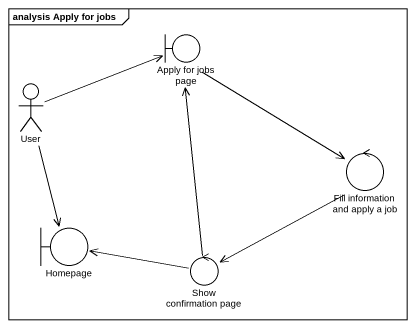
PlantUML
@startuml
mainframe analysis Apply for jobs
boundary "Apply for jobs page" as Apply_for_jobs_page
actor User
control "Fill information and apply a job" as Fill_information_and_apply
boundary Homepage
control "Show confirmation page" as Show_confirmation_page
Apply_for_jobs_page --> Fill_information_and_apply
User -right-> Apply_for_jobs_page
User --> Homepage
Fill_information_and_apply --> Show_confirmation_page
Show_confirmation_page -up-> Apply_for_jobs_page
Show_confirmation_page -left-> Homepage
@enduml
